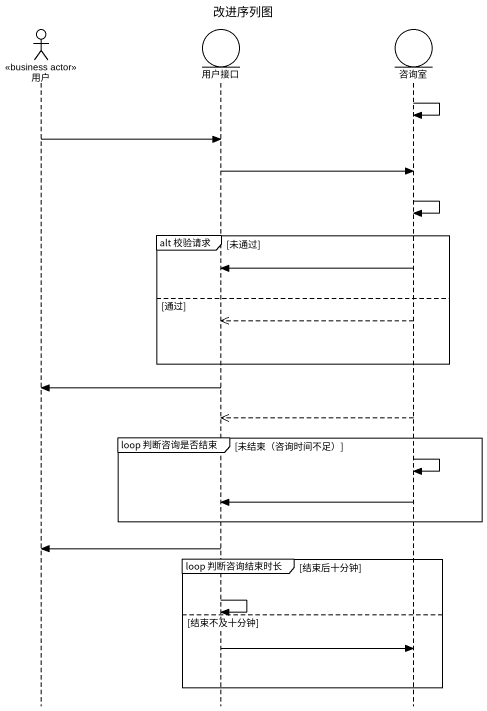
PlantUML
@startuml
title 改进序列图
hide footbox
actor 用户 <<business actor>>
entity 用户接口
entity 咨询室

咨询室 -> 咨询室
用户 -> 用户接口
用户接口 -> 咨询室
咨询室 -> 咨询室
group alt 校验请求 [未通过]
  咨询室 -> 用户接口
else 通过
  咨询室 -->> 用户接口
end
用户接口 -> 用户
咨询室 -->> 用户接口
group loop 判断咨询是否结束 [未结束（咨询时间不足）]
  咨询室 -> 咨询室
  咨询室 -> 用户接口
end
用户接口 -> 用户
group loop 判断咨询结束时长 [结束后十分钟]
  用户接口 -> 用户接口
else 结束不及十分钟
  用户接口 -> 咨询室
end
@enduml
